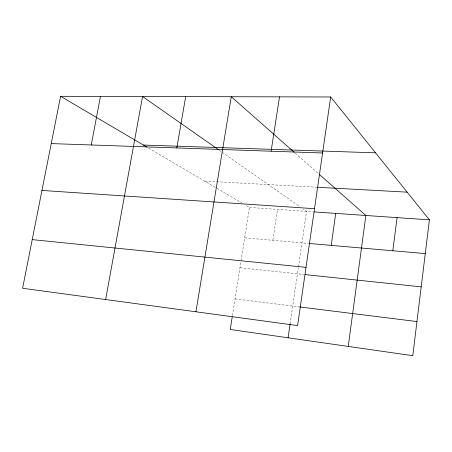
<?xml version="1.0" encoding="UTF-8"?>
<svg xmlns="http://www.w3.org/2000/svg" width="452" height="452" viewBox="0 0 452 452"><rect width="100%" height="100%" fill="white"/><g stroke="black" fill="none" stroke-linecap="round" stroke-linejoin="round"><path stroke-width="0.34" stroke-dasharray="2.26 1.69" d="M290.094 323.999L298.343 267.601M298.444 266.912L306.563 211.395L303.236 209.067M272.827 240.294L277.522 209.395M232.43 315.575L249.442 207.462L245.283 205.016M204.683 181.116L316.937 187.235M249.442 207.462L312.807 211.824M244.662 237.837L308.23 243.385M239.961 267.725L303.727 274.454M235.057 298.885L298.885 306.846M148.753 148.194L241.724 202.92M219.322 150.284L221.633 151.9M222.209 152.307L299.908 206.739M295.309 153.228L318.519 173.704"/><path stroke-width="0.68" d="M330.683 96.977L297.586 325.576L22.6 288.263L60.596 96.304L330.683 96.977L429.4 219.847L412.778 355.696L230.243 329.485L232.215 316.965M392.816 250.764L397.082 217.627M348.232 346.424L365.871 215.48L319.547 174.608M331.22 245.391L335.712 213.4M288.082 337.791L290.094 323.999M271.11 151.205L279.522 96.847M195.931 311.778L231.271 96.728L294.275 152.313M176.794 147.94L185.687 96.615M105.644 299.529L142.555 96.508L218.169 149.476M91.236 144.973L100.468 96.406M143.403 145.047L375.561 152.832M51.24 143.589L322.57 152.991M317.632 187.269L407.145 192.151M41.963 190.445L314.507 208.688M314.196 211.92L429.4 219.847M309.626 243.504L425.27 253.595M32.228 239.628L306.015 267.352M305.123 274.607L421.202 286.856M299.569 306.931L416.953 321.564M60.596 96.304L146.968 147.149"/></g></svg>
